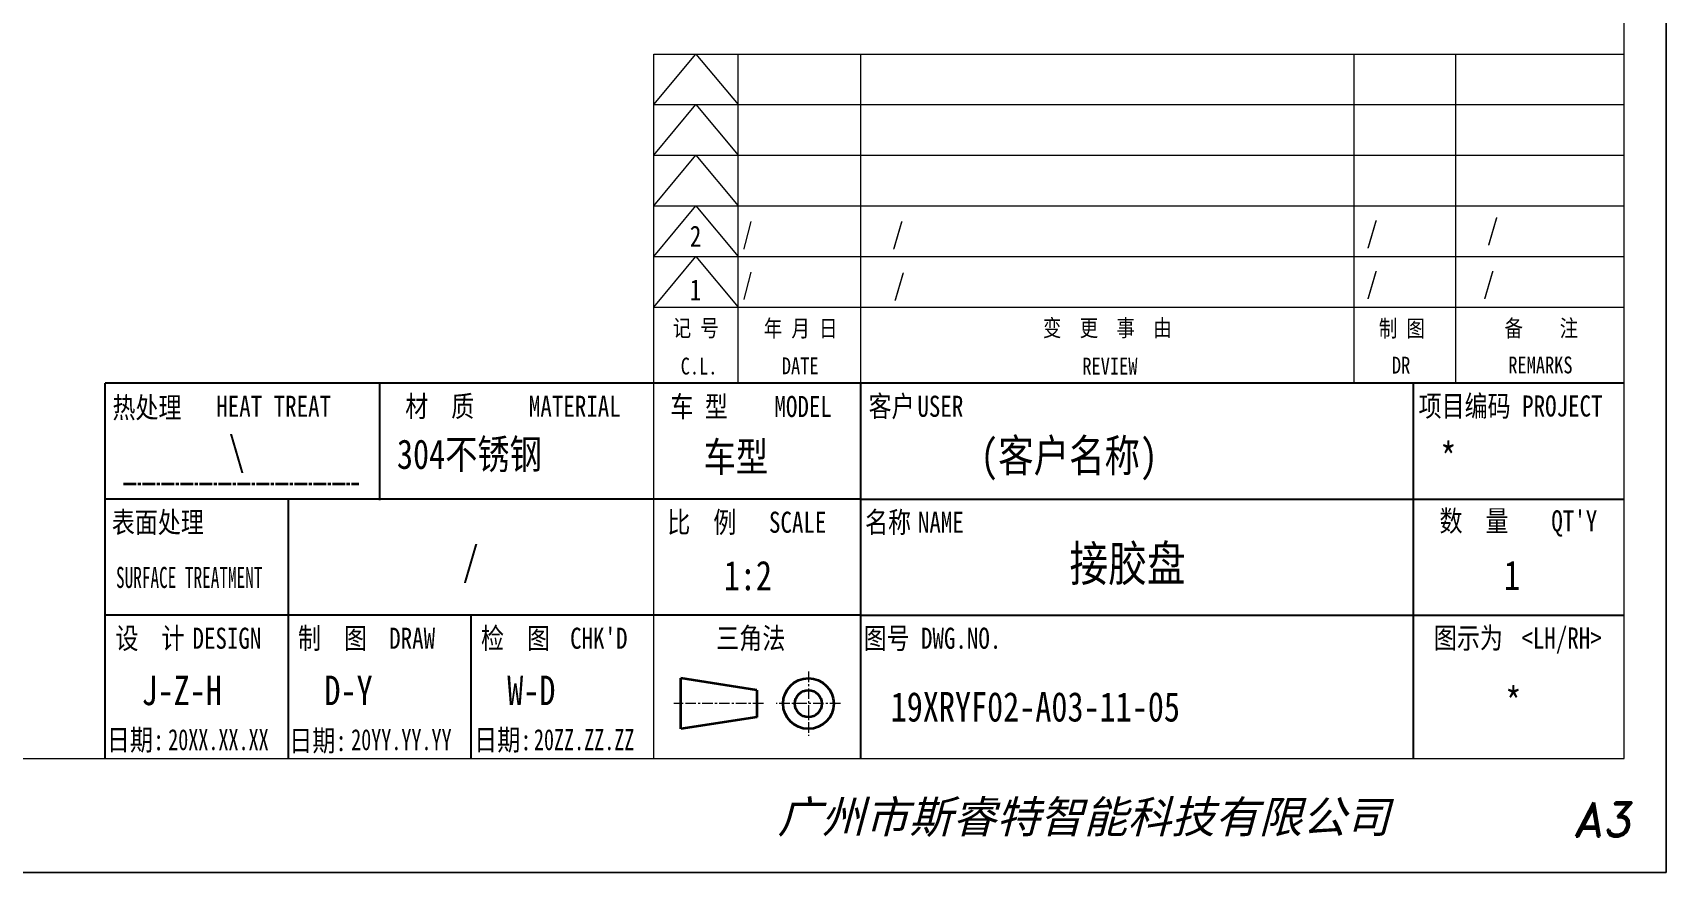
# Model space of a CAD drawing. Header units: millimetres. Extents: x 142029 to 212337, y -20537 to 1533.
# Drawn here: x 142953.2 to 143340.4, y 357.9 to 557 of the extents above; entities that cross this region are included whole.
import ezdxf
from ezdxf.enums import TextEntityAlignment as Align

# ---------------------------------------------------------------- set-up
doc = ezdxf.new("R2010")
doc.units = ezdxf.units.MM
doc.header["$LTSCALE"] = 0.5
doc.linetypes.add('AM_ISO08W050x2', pattern=[9, 6, -0.75, 1.5, -0.75])
doc.linetypes.add('CENTER', pattern=[2, 1.25, -0.25, 0.25, -0.25])
for name, color, linetype, lineweight in [('中心线', 2, 'AM_ISO08W050x2', 18), ('图框', 7, 'Continuous', 18), ('热处理', 7, 'Continuous', 20), ('粗点划线', 6, 'AM_ISO08W050x2', 35)]:
    doc.layers.add(name, color=color, linetype=linetype, lineweight=lineweight)
for name, color, linetype in [('图\\M+19E79\\M+195B6\\M+18E9A', 7, 'Continuous'), ('图号', 7, 'Continuous'), ('图名', 7, 'Continuous'), ('数量', 7, 'Continuous'), ('材质', 7, 'Continuous'), ('表面处理', 7, 'Continuous'), ('车型', 7, 'Continuous')]:
    doc.layers.add(name, color=color, linetype=linetype)
doc.layers.add('打印', color=7, linetype='Continuous', lineweight=15, plot=False)
doc.layers.add('打印-禁用', color=7, linetype='Continuous', lineweight=15, plot=False)
doc.styles.add('STYLE1', font='')
doc.styles.add('国标', font='simfang.ttf', dxfattribs={"width": 0.8})
doc.styles.add('标题\\M+18E9A', font='romand.shx', dxfattribs={"oblique": 10, "bigfont": 'bigfont.shx'})
doc.styles.get('STYLE1').set_extended_font_data('SimSun')

# ---------------------------------------------------------------- blocks, each defined once
blk = doc.blocks.new('GZDEH零件A3图框V01版')
at = {"layer": '中心线', "color": 1, "linetype": 'CENTER', "lineweight": 5, "ltscale": 2}
for p, q in [((3175.82, -1822.66), (3175.82, -1830.26)), ((3170.49, -1826.46), (3159.89, -1826.46)), ((3179.62, -1826.46), (3172.02, -1826.46))]:
    blk.add_line(p, q, dxfattribs=at)
at = {"layer": '图\\M+19E79\\M+195B6\\M+18E9A', "color": 7}
blk.add_line((3272.49, -1788.46), (3092.49, -1788.46), dxfattribs=at)
at = {"layer": '图\\M+19E79\\M+195B6\\M+18E9A', "color": 9}
for p, q in [((3272.49, -1788.46), (3092.49, -1788.46)), ((3124.99, -1788.46), (3124.99, -1802.35)), ((3181.99, -1788.46), (3181.99, -1832.96)), ((3247.49, -1788.46), (3247.49, -1832.96)), ((3181.99, -1802.21), (3092.49, -1802.21)), ((3114.17, -1802.21), (3114.17, -1815.96)), ((3181.99, -1802.21), (3272.49, -1802.21)), ((3181.99, -1815.96), (3092.49, -1815.96)), ((3114.17, -1815.96), (3114.17, -1832.96)), ((3114.17, -1815.96), (3114.17, -1832.96)), ((3135.83, -1815.96), (3135.83, -1832.96)), ((3135.83, -1815.96), (3135.83, -1832.96)), ((3181.99, -1815.96), (3272.49, -1815.96))]:
    blk.add_line(p, q, dxfattribs=at)
at = {"layer": '图\\M+19E79\\M+195B6\\M+18E9A', "color": 9, "linetype": 'Continuous'}
blk.add_line((3092.49, -1832.96), (3092.49, -1788.46), dxfattribs=at)
at = {"layer": '图框', "linetype": 'Continuous'}
for p, q in [((3272.49, -1832.96), (3272.49, -1554.46)), ((3157.49, -1749.46), (3272.49, -1749.46)), ((3157.49, -1832.96), (3157.49, -1749.46)), ((2882.49, -1832.96), (3272.49, -1832.96))]:
    blk.add_line(p, q, dxfattribs=at)
at = {"layer": '图框', "color": 9}
for p, q in [((3157.49, -1755.46), (3162.49, -1749.46)), ((3162.49, -1749.46), (3167.49, -1755.46)), ((3167.49, -1788.46), (3167.49, -1749.46)), ((3240.49, -1788.46), (3240.49, -1749.46)), ((3252.49, -1749.46), (3252.49, -1788.46)), ((3157.49, -1755.46), (3272.49, -1755.46)), ((3157.49, -1761.46), (3162.49, -1755.46)), ((3162.49, -1755.46), (3167.49, -1761.46)), ((3157.49, -1761.46), (3272.49, -1761.46)), ((3157.49, -1767.46), (3162.49, -1761.46)), ((3162.49, -1761.46), (3167.49, -1767.46)), ((3157.49, -1767.46), (3272.49, -1767.46)), ((3157.49, -1773.46), (3162.49, -1767.46)), ((3162.49, -1767.46), (3167.49, -1773.46)), ((3157.49, -1773.46), (3272.49, -1773.46)), ((3157.49, -1779.46), (3162.49, -1773.46)), ((3162.49, -1773.46), (3167.49, -1779.46)), ((3157.49, -1779.46), (3272.49, -1779.46))]:
    blk.add_line(p, q, dxfattribs=at)
at = {"layer": '图框', "color": 9, "linetype": 'Continuous'}
blk.add_line((3181.99, -1749.46), (3181.99, -1832.96), dxfattribs=at)
at = {"layer": '图框', "color": 2, "linetype": 'ByBlock', "lineweight": 35}
for p, q in [((3169.69, -1824.86), (3160.69, -1823.46)), ((3160.69, -1829.46), (3160.69, -1823.46)), ((3169.69, -1824.86), (3169.69, -1828.06)), ((3169.69, -1828.06), (3160.69, -1829.46))]:
    blk.add_line(p, q, dxfattribs=at)
for radius in [3, 1.6]:
    blk.add_circle((3175.82, -1826.46), radius, dxfattribs=at)
at = {"layer": '打印-禁用', "linetype": 'Continuous'}
for p, q in [((3277.49, -1846.46), (3277.49, -1549.46)), ((2857.49, -1846.46), (3277.49, -1846.46))]:
    blk.add_line(p, q, dxfattribs=at)
at = {"layer": '图\\M+19E79\\M+195B6\\M+18E9A', "color": 9, "style": '国标'}
for s, width, p in [('热处理', 0.8, (3093.35, -1792.61)), ('材  质', 0.8, (3128.04, -1792.46)), ('项目编码 PROJECT', 0.8, (3248.13, -1792.43)), ('表面处理', 0.8, (3093.27, -1806.21)), ('比  例\u3000', 0.8, (3159.1, -1806.21)), ('SCALE', 0.8, (3171.15, -1806.21)), ('名称\u3000', 0.8, (3182.54, -1806.21)), ('NAME', 0.8, (3188.8, -1806.21)), ('数  量', 0.8, (3250.61, -1806.05)), ("QT'Y ", 0.8, (3263.86, -1806.05)), ('SURFACE TREATMENT', 0.6, (3093.77, -1812.75)), (' DESIGN', 0.8, (3101.47, -1819.96)), (' DRAW', 0.8, (3124.78, -1819.96)), ("CHK'D", 0.8, (3147.58, -1819.96)), ('三角法', 0.8, (3164.9, -1819.96)), ('图号', 0.8, (3182.36, -1819.96)), ('DWG.NO.', 0.8, (3189.16, -1819.96)), ('图示为', 0.8, (3249.94, -1819.93)), ('<LH/RH>', 0.8, (3260.31, -1819.93))]:
    blk.add_text(s, height=2.5, dxfattribs=dict(at, width=width)).set_placement(p)
at = {"layer": '图\\M+19E79\\M+195B6\\M+18E9A', "color": 9, "style": '国标', "width": 0.8}
for s, p in [('HEAT TREAT', (3112.45, -1792.46)), ('MATERIAL', (3148.14, -1792.46)), ('客户', (3185.68, -1792.46)), ('USER', (3191.46, -1792.46)), ('设  计', (3097.79, -1819.96)), ('制  图', (3119.43, -1819.96)), ('检  图', (3141.11, -1819.96)), ('日期:', (3096.09, -1832)), ('日期:', (3117.71, -1832.1)), ('日期:', (3139.62, -1832))]:
    blk.add_text(s, height=2.5, dxfattribs=at).set_placement(p, align=Align.CENTER)
for s, p in [('车 型', (3162.87, -1791.2)), ('MODEL', (3175.2, -1791.24))]:
    blk.add_text(s, height=2.5, dxfattribs=at).set_placement(p, align=Align.MIDDLE)
at = {"layer": '图\\M+19E79\\M+195B6\\M+18E9A', "color": 7, "lineweight": -3, "style": 'STYLE1', "oblique": 15}
blk.add_text('广州市斯睿特智能科技有限公司', height=3.8, dxfattribs=at).set_placement((3172.16, -1841.78))
at = {"layer": '图\\M+19E79\\M+195B6\\M+18E9A', "color": 7, "style": '标题\\M+18E9A', "oblique": 10}
blk.add_text('A3', height=4, dxfattribs=at).set_placement((3269.91, -1840.2), align=Align.MIDDLE)
at = {"layer": '图框', "color": 9, "style": '国标', "width": 0.8}
for s, p in [('记 号', (3162.47, -1782.94)), ('年 月 日', (3174.9, -1782.98)), ('变  更  事  由', (3211.24, -1782.93)), ('C.L.', (3162.86, -1787.45)), ('DATE', (3174.85, -1787.42)), ('REVIEW', (3211.55, -1787.45))]:
    blk.add_text(s, height=2, dxfattribs=at).set_placement(p, align=Align.CENTER)
for s, p in [('制 图', (3246.15, -1781.95)), ('备    注', (3262.68, -1781.92)), ('DR', (3246.06, -1786.34)), ('REMARKS', (3262.57, -1786.32))]:
    blk.add_text(s, height=2, dxfattribs=at).set_placement(p, align=Align.MIDDLE)
blk = doc.blocks.new('DEH A3')
at = {"layer": '图框'}
blk.add_blockref('GZDEH零件A3图框V01版', (-2857.49, 1846.46), dxfattribs=at)

msp = doc.modelspace()

# ---------------------------------------------------------------- linework, layer by layer
at = {"layer": '打印'}
msp.add_lwpolyline([(142500.375, 951.912), (143340.375, 951.912), (143340.375, 357.912), (142500.375, 357.912)], close=True, dxfattribs=at)
at = {"layer": '粗点划线', "linetype": 'AM_ISO08W050x2'}
msp.add_line((142974.724, 450.055), (143030.446, 450.055), dxfattribs=at)

# ---------------------------------------------------------------- block references
at = {"layer": '图框', "xscale": 2, "yscale": 2, "zscale": 2}
msp.add_blockref('DEH A3', (142500.375, 357.912), dxfattribs=at)

# ---------------------------------------------------------------- texts
at = {"layer": '图\\M+19E79\\M+195B6\\M+18E9A', "color": 3, "style": '国标'}
for s, height, width, p in [('2', 5, 0.8, (143108.93, 506.224)), ('/', 5, 0.705904, (143121.394, 506.856)), ('/', 5, 0.8, (143156.865, 506.856)), ('/', 5, 0.8, (143269.275, 507.053)), ('/', 5, 0.8, (143297.865, 507.795)), ('/', 5, 0.705904, (143121.394, 494.856)), ('/', 5, 0.8, (143157.209, 494.686)), ('/', 5, 0.8, (143269.275, 495.053)), ('/', 5, 0.8, (143296.938, 495.075)), ('1', 5, 0.8, (143108.908, 493.504)), ('    (客户名称)', 7.7, 0.8, (143161.064, 452.874)), ('*', 7, 0.8, (143286.809, 452.732)), ('1:2', 7, 0.8, (143116.976, 424.778)), ('J-Z-H', 7, 0.8, (142978.971, 397.545)), ('D-Y', 7, 0.8, (143022.331, 397.545)), ('W-D', 7, 0.8, (143065.651, 397.545)), ('20XX.XX.XX', 5, 0.7, (142985.301, 386.872)), ('20YY.YY.YY', 5, 0.7, (143028.661, 386.872)), ('20ZZ.ZZ.ZZ', 5, 0.7, (143071.981, 386.872))]:
    msp.add_text(s, height=height, dxfattribs=dict(at, width=width)).set_placement(p)
at = {"layer": '图\\M+19E79\\M+195B6\\M+18E9A', "color": 3, "style": '国标', "width": 0.8}
msp.add_text('*', height=7, dxfattribs=at).set_placement((143304.118, 394.744), align=Align.CENTER)
at = {"layer": '图号', "color": 3, "style": '国标', "width": 0.8}
msp.add_text('19XRYF02-A03-11-05', height=7, dxfattribs=at).set_placement((143156.534, 393.659))
at = {"layer": '图名', "color": 3, "style": '国标', "width": 0.8}
msp.add_text('接胶盘', height=8.4, dxfattribs=at).set_placement((143212.679, 426.939), align=Align.CENTER)
at = {"layer": '数量', "color": 3, "style": '国标', "width": 0.8}
msp.add_text('1', height=7, dxfattribs=at).set_placement((143303.81, 424.809), align=Align.CENTER)
at = {"layer": '材质', "color": 3, "style": '国标', "width": 0.8}
msp.add_text('304不锈钢', height=7, dxfattribs=at).set_placement((143056.691, 453.552), align=Align.CENTER)
at = {"layer": '热处理', "color": 3, "style": '国标', "width": 0.8}
msp.add_text('\\', height=7, dxfattribs=at).set_placement((143001.534, 454.304), align=Align.CENTER)
at = {"layer": '表面处理', "color": 3, "style": '国标', "width": 0.8}
msp.add_text('/', height=7, dxfattribs=at).set_placement((143056.975, 428.198), align=Align.CENTER)
at = {"layer": '车型', "color": 3, "style": '国标', "width": 0.8}
msp.add_text('  车型', height=7, dxfattribs=at).set_placement((143104.585, 452.904))

doc.saveas('drawing.dxf')
